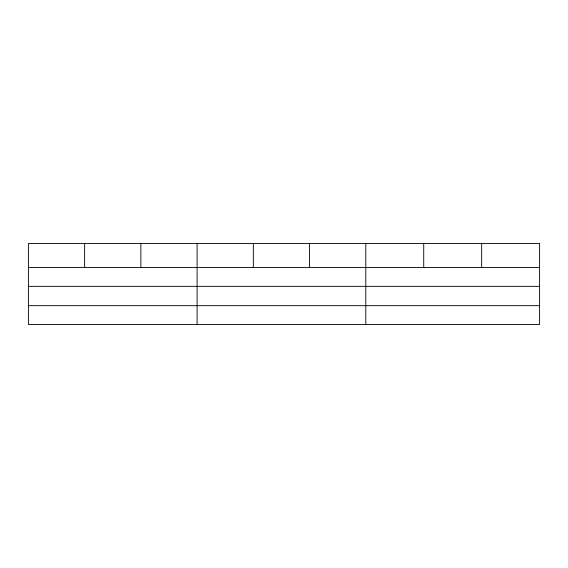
<?xml version="1.0" encoding="UTF-8"?>
<svg xmlns="http://www.w3.org/2000/svg" width="568" height="568" viewBox="0 0 568 568"><rect width="100%" height="100%" fill="white"/><g stroke="black" fill="none" stroke-linecap="round" stroke-linejoin="round"><path stroke-width="0.85" d="M28.4 267.571L539.6 267.571M28.4 286.343L539.6 286.343M28.4 305.676L539.6 305.676M481.664 243.558L481.664 267.571M423.728 243.558L423.728 267.571M365.792 243.558L365.792 324.442M309.56 243.558L309.56 267.571M253.328 243.558L253.328 267.571M197.096 243.558L197.096 324.442M140.864 243.558L140.864 267.571M84.632 243.558L84.632 267.571M539.6 243.558L28.4 243.558L28.4 324.442L539.6 324.442L539.6 243.558"/></g></svg>
